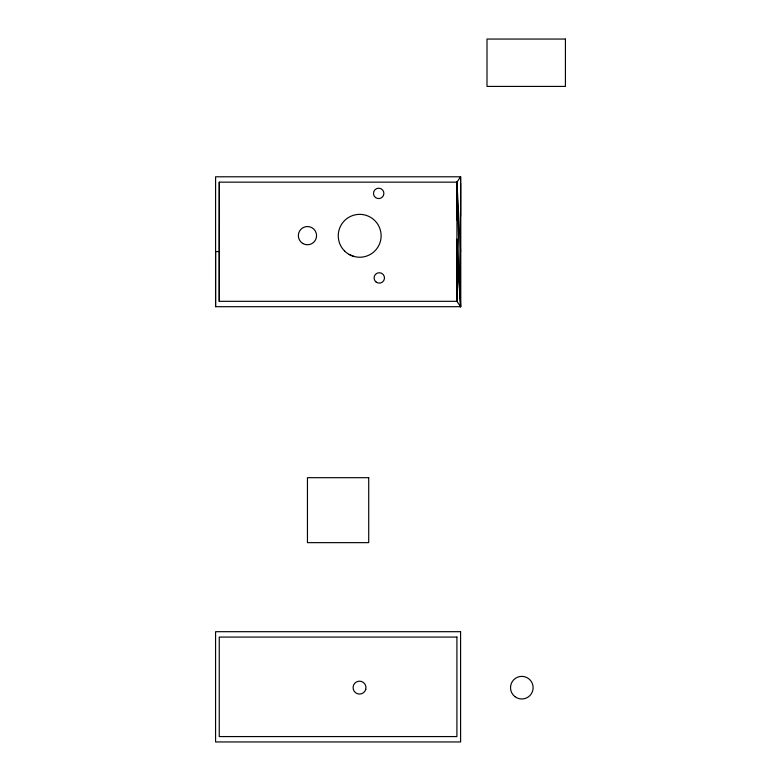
<?xml version="1.0" encoding="UTF-8"?>
<svg xmlns="http://www.w3.org/2000/svg" width="781" height="781" viewBox="0 0 781 781"><rect width="100%" height="100%" fill="white"/><g stroke="black" fill="none" stroke-linecap="round" stroke-linejoin="round"><path stroke-width="1.17" d="M215.576 306.699L215.595 176.789L460.614 176.789L460.595 306.699L215.576 306.699L215.576 251.57L219.246 251.57L219.276 182.158L456.934 182.158L460.614 176.789L460.595 216.015M460.595 183.467L460.595 306.699L456.914 301.32L219.246 301.32L219.276 182.158M456.934 181.504L456.914 301.32L456.914 239.103L460.595 306.699L456.934 182.158L456.924 220.017M456.924 184.951L456.934 182.158L460.595 251.57M456.924 183.594L456.934 182.158M349.107 254.44L354.291 256.549M456.914 251.57L460.595 306.699M219.246 251.57L219.246 301.32M365.781 689.291L365.137 690.843A6.463 6.463 0 0 1 355.609 692.737A6.463 6.463 0 0 1 354.974 683.043L356.312 682.018A6.463 6.463 0 0 1 365.781 689.291M565.424 39.05L487.002 39.05L487.002 86.418L565.424 86.418L565.424 39.05M368.71 477.689L307.45 477.689L307.45 542.649L368.71 542.649L368.71 477.689M460.595 631.692L215.576 631.692L215.576 741.95L460.595 741.95L460.595 631.692M456.914 637.071L219.246 637.071L219.246 736.571L456.914 736.571L456.914 637.071M302.901 243.535A9.108 9.108 0 0 0 316.569 235.647A9.108 9.108 0 0 0 302.901 227.759A9.108 9.108 0 0 0 302.901 243.535M375.515 197.525A5.203 5.203 0 0 0 383.852 194.078A5.203 5.203 0 0 0 376.696 188.582A5.203 5.203 0 0 0 375.515 197.525M344.636 251.062A21.438 21.438 0 0 0 380.435 241.202A21.438 21.438 0 0 0 353.998 215.126A21.438 21.438 0 0 0 344.636 251.062M376.178 282.107A5.203 5.203 0 0 0 384.457 278.524A5.203 5.203 0 0 0 377.223 273.145A5.203 5.203 0 0 0 376.178 282.107M514.943 696.642A11.305 11.305 0 0 0 533.033 689.145A11.305 11.305 0 0 0 517.5 677.225A11.305 11.305 0 0 0 514.943 696.642"/></g></svg>
